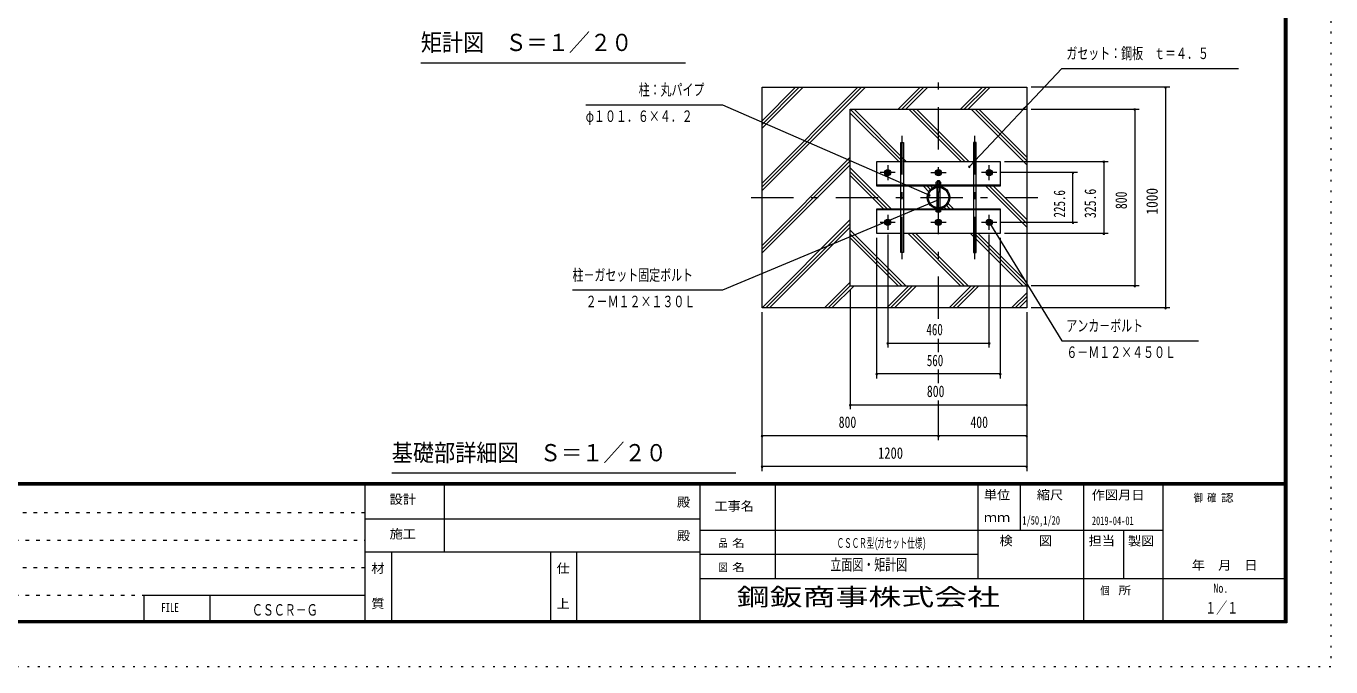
# Model space of a CAD drawing. Units: millimetres, scale not verified, with parts at other scales. Extents: x -25244 to 25244, y -10500 to 10500.
# Drawn here: x 10450 to 25244, y -10500 to -3237 of the extents above; entities that cross this region are included whole.
import ezdxf
from ezdxf.enums import TextEntityAlignment as Align

# ---------------------------------------------------------------- set-up
doc = ezdxf.new("R2010")
doc.units = ezdxf.units.MM
doc.header["$LTSCALE"] = 40
for name, pattern in [('USER1', [3, 1, -2]), ('USER3', [24, 12, -5, 2, -5]), ('USER4', [3, 0.5, -2.5])]:
    doc.linetypes.add(name, pattern=pattern)
doc.layers.add('0-1_0-F1TEXT', color=7, linetype='Continuous')
doc.layers.add('0-E_2-5DIM', color=7, linetype='Continuous')
for name, color, linetype, lineweight in [('0-6_2-02BOLD', 7, 'Continuous', 18), ('0-8_2-22CENTER', 3, 'USER3', 18), ('0-9_2-42THIN', 4, 'Continuous', 18), ('0-A_2-52DIM', 3, 'Continuous', 18), ('0-B_2-62HATCH', 2, 'Continuous', 18), ('0-C_F-F1PAPER', 5, 'Continuous', 18), ('0-D_F-E_J_ADD', 5, 'USER4', 18)]:
    doc.layers.add(name, color=color, linetype=linetype, lineweight=lineweight)
doc.styles.add('ＭＳ ゴシック', font='')
doc.styles.get('ＭＳ ゴシック').set_extended_font_data('MS Gothic')

msp = doc.modelspace()

# ---------------------------------------------------------------- linework, layer by layer
at = {"layer": '0-6_2-02BOLD'}
for p, q in [((19794.45, -4180.07), (21794.45, -4180.07)), ((19794.45, -6180.07), (19794.45, -4180.07)), ((20396.95, -4773.07), (21191.96, -4773.07)), ((21221.96, -4773.07), (21494.45, -4773.07)), ((20809.45, -4996.49), (20779.46, -4996.49)), ((20782.19, -5005.82), (20782.19, -5028.57)), ((20786.96, -5036.07), (20794.46, -5028.57)), ((20801.95, -5028.57), (20794.46, -5036.07)), ((20806.72, -5028.57), (20806.72, -5005.82)), ((21494.45, -5041.82), (20094.45, -5041.82)), ((20366.95, -5307.07), (20366.95, -5053.07)), ((20396.95, -5053.07), (20396.95, -5307.07)), ((20779.46, -5295.6), (20779.46, -5064.54)), ((20779.46, -5116.49), (20809.45, -5116.49)), ((20809.45, -5064.54), (20809.45, -5295.6)), ((21191.96, -5053.07), (21191.96, -5307.07)), ((21221.96, -5307.07), (21221.96, -5053.07)), ((21494.45, -5318.32), (20094.45, -5318.32)), ((20764.45, -5324.07), (20764.45, -5318.32)), ((20782.19, -5324.07), (20782.19, -5341.81)), ((20806.72, -5341.81), (20806.72, -5324.07)), ((21191.96, -5587.07), (20396.95, -5587.07)), ((19794.45, -6180.07), (21794.45, -6180.07))]:
    msp.add_line(p, q, dxfattribs=at)
for points in [[(18794.45, -3930.07), (21794.45, -3930.07), (21794.45, -6430.07), (18794.45, -6430.07)], [(20207.19, -4919.32), (20231.72, -4919.32), (20243.99, -4898.07), (20231.72, -4876.82), (20207.19, -4876.82), (20194.92, -4898.07)], [(20782.19, -4919.32), (20806.72, -4919.32), (20818.99, -4898.07), (20806.72, -4876.82), (20782.19, -4876.82), (20769.92, -4898.07)], [(21381.72, -4876.82), (21393.99, -4898.07), (21381.72, -4919.32), (21357.18, -4919.32), (21344.92, -4898.07), (21357.18, -4876.82)], [(20207.19, -5440.82), (20231.72, -5440.82), (20243.99, -5462.07), (20231.72, -5483.32), (20207.19, -5483.32), (20194.92, -5462.07)], [(20806.72, -5440.82), (20782.19, -5440.82), (20769.92, -5462.07), (20782.19, -5483.32), (20806.72, -5483.32), (20818.99, -5462.07)], [(21357.18, -5483.32), (21381.72, -5483.32), (21393.99, -5462.07), (21381.72, -5440.82), (21357.18, -5440.82), (21344.92, -5462.07)]]:
    msp.add_lwpolyline(points, close=True, dxfattribs=at)
for points in [[(20366.95, -5041.82), (20366.95, -4555.07), (20396.95, -4555.07), (20396.95, -5041.82)], [(21221.96, -5041.82), (21221.96, -4555.07), (21191.96, -4555.07), (21191.96, -5041.82)], [(21494.45, -4773.07), (21494.45, -5053.07), (20094.45, -5053.07), (20094.45, -4773.07), (20366.95, -4773.07)], [(20821.33, -5036.07), (20821.33, -5028.57), (20767.58, -5028.57), (20767.58, -5036.07)], [(20769.92, -5028.57), (20769.92, -5005.82), (20773.83, -5003.57), (20815.08, -5003.57), (20818.99, -5005.82), (20818.99, -5028.57)], [(20809.45, -5003.57), (20809.45, -4996.49), (20804.46, -4991.49), (20784.45, -4991.49), (20779.46, -4996.49), (20779.46, -5003.57)], [(20764.45, -5041.82), (20764.45, -5036.07), (20824.45, -5036.07), (20824.45, -5041.82)], [(20366.95, -5587.07), (20094.45, -5587.07), (20094.45, -5307.07), (21494.45, -5307.07), (21494.45, -5587.07), (21221.96, -5587.07)], [(20396.95, -5318.32), (20396.95, -5805.07), (20366.95, -5805.07), (20366.95, -5318.32)], [(20764.45, -5324.07), (20824.45, -5324.07), (20824.45, -5318.32)], [(20773.83, -5344.07), (20769.92, -5341.81), (20769.92, -5324.07)], [(20818.99, -5324.07), (20818.99, -5341.81), (20815.08, -5344.07), (20773.83, -5344.07)], [(21191.96, -5318.32), (21191.96, -5805.07), (21221.96, -5805.07), (21221.96, -5318.32)]]:
    msp.add_lwpolyline(points, dxfattribs=at)
for centre, radius in [((20219.46, -4898.07), 35), ((20219.46, -4898.07), 26.88), ((20219.46, -4898.07), 20.62), ((20794.46, -4898.07), 35), ((20794.46, -4898.07), 26.88), ((20794.46, -4898.07), 20.62), ((21369.45, -4898.07), 35), ((21369.45, -4898.07), 26.88), ((21369.45, -4898.07), 20.62), ((20219.46, -4898.07), 15), ((20794.46, -4898.07), 15), ((21369.45, -4898.07), 15), ((20794.46, -5180.07), 127), ((20794.46, -5180.07), 116.5), ((20219.46, -5462.07), 35), ((20219.46, -5462.07), 26.88), ((20219.46, -5462.07), 20.62), ((20219.46, -5462.07), 15), ((20794.46, -5462.07), 35), ((20794.46, -5462.07), 26.88), ((20794.46, -5462.07), 20.62), ((20794.46, -5462.07), 15), ((21369.45, -5462.07), 35), ((21369.45, -5462.07), 26.88), ((21369.45, -5462.07), 20.62), ((21369.45, -5462.07), 15)]:
    msp.add_circle(centre, radius, dxfattribs=at)
for centre, radius, start, end in [((20776.05, -5013.03), 9.46, 49.5701, 90), ((20794.46, -5038.01), 34.45, 69.13593, 110.86406), ((20812.86, -5013.03), 9.46, 90, 130.42989), ((20776.05, -5334.61), 9.46, 270, 310.42989), ((20794.46, -5309.62), 34.45, 249.13593, 290.86406), ((20812.86, -5334.61), 9.46, 229.5701, 270)]:
    msp.add_arc(centre, radius, start, end, dxfattribs=at)
at = {"layer": '0-8_2-22CENTER'}
for p, q in [((20794.46, -6555.07), (20794.46, -3805.07)), ((20381.95, -5880.07), (20381.95, -4480.07)), ((21206.96, -5880.07), (21206.96, -4480.07)), ((20219.46, -4812.71), (20219.46, -4983.43)), ((21369.45, -4983.43), (21369.45, -4812.71)), ((20304.82, -4898.07), (20134.09, -4898.07)), ((20709.09, -4898.07), (20879.82, -4898.07)), ((21454.82, -4898.07), (21284.09, -4898.07)), ((18669.45, -5180.07), (21919.46, -5180.07)), ((20304.82, -5462.07), (20134.09, -5462.07)), ((20219.46, -5376.71), (20219.46, -5547.43)), ((20879.82, -5462.07), (20709.09, -5462.07)), ((21454.82, -5462.07), (21284.09, -5462.07)), ((21369.45, -5547.43), (21369.45, -5376.71))]:
    msp.add_line(p, q, dxfattribs=at)
at = {"layer": '0-9_2-42THIN'}
for p, q in [((20783.2, -5003.57), (20783.2, -4992.74)), ((20805.71, -4992.74), (20805.71, -5003.57))]:
    msp.add_line(p, q, dxfattribs=at)
for points in [[(20783.2, -5064.11), (20783.2, -5116.49), (20779.46, -5122.98)], [(20809.45, -5122.98), (20805.71, -5116.49), (20805.71, -5064.11)]]:
    msp.add_lwpolyline(points, dxfattribs=at)
for centre in [(20219.46, -4898.07), (20794.46, -4898.07), (21369.45, -4898.07), (20219.46, -5462.07), (20794.46, -5462.07), (21369.45, -5462.07)]:
    msp.add_circle(centre, 11.25, dxfattribs=at)
at = {"layer": '0-A_2-52DIM'}
for p, q in [((14924.78, -3655.07), (17924.78, -3655.07)), ((21144.45, -4830.07), (22194.45, -3717.45)), ((22194.45, -3717.44), (24194.45, -3717.44)), ((23419.46, -3930.07), (21844.45, -3930.07)), ((23379.45, -3930.07), (23359.45, -3930.07)), ((23369.45, -3930.07), (23369.45, -6430.07)), ((16794.46, -4130.07), (18344.45, -4130.07)), ((18344.45, -4130.07), (20690.99, -5154.76)), ((21844.45, -4180.07), (23069.46, -4180.07)), ((23029.45, -4180.07), (23009.45, -4180.07)), ((23019.46, -4180.07), (23019.46, -6180.07)), ((21154.45, -4830.07), (21134.45, -4830.07)), ((21544.46, -4773.07), (22719.45, -4773.07)), ((22679.46, -4773.07), (22659.46, -4773.07)), ((22669.46, -4773.07), (22669.46, -5587.07)), ((22369.45, -4898.07), (21504.82, -4898.07)), ((22329.46, -4898.07), (22309.46, -4898.07)), ((22319.46, -5462.07), (22319.46, -4898.07)), ((20700.99, -5154.76), (20680.99, -5154.76)), ((20796.41, -5210.58), (20776.41, -5210.58)), ((21384.25, -5467.26), (21364.25, -5467.26)), ((21374.25, -5467.26), (22194.46, -6805.07)), ((22369.45, -5462.07), (21504.82, -5462.07)), ((22329.46, -5462.07), (22309.46, -5462.07)), ((20219.46, -5597.43), (20219.46, -6880.07)), ((21369.45, -6880.07), (21369.45, -5597.43)), ((22719.45, -5587.07), (21544.46, -5587.07)), ((22679.46, -5587.07), (22659.46, -5587.07)), ((20094.45, -7230.07), (20094.45, -5637.07)), ((21494.45, -5637.07), (21494.45, -7230.07)), ((23069.46, -6180.07), (21844.45, -6180.07)), ((23029.45, -6180.07), (23009.45, -6180.07)), ((19794.45, -6230.07), (19794.45, -7580.07)), ((18794.45, -8280.07), (18794.45, -6480.07)), ((21794.45, -6480.07), (21794.45, -8280.07)), ((23419.46, -6430.07), (21844.45, -6430.07)), ((23379.45, -6430.07), (23359.45, -6430.07)), ((20794.46, -6931.03), (20794.46, -6780.07)), ((22194.45, -6805.07), (23744.45, -6805.07)), ((20229.46, -6830.07), (20209.46, -6830.07)), ((20219.46, -6830.07), (21369.45, -6830.07)), ((21379.45, -6830.07), (21359.45, -6830.07)), ((20104.45, -7180.07), (20084.45, -7180.07)), ((21494.45, -7180.07), (20094.45, -7180.07)), ((20794.46, -7284.12), (20794.46, -7130.07)), ((21504.45, -7180.07), (21484.45, -7180.07)), ((19804.45, -7530.07), (19784.45, -7530.07)), ((19794.45, -7530.07), (21794.45, -7530.07)), ((20794.46, -7930.07), (20794.46, -7480.07)), ((21804.45, -7530.07), (21784.45, -7530.07)), ((18804.45, -7880.07), (18784.45, -7880.07)), ((21794.45, -7880.07), (18794.45, -7880.07)), ((20804.45, -7880.07), (20784.45, -7880.07)), ((21804.45, -7880.07), (21784.45, -7880.07)), ((18804.45, -8230.07), (18784.45, -8230.07)), ((21794.45, -8230.07), (18794.45, -8230.07)), ((21804.45, -8230.07), (21784.45, -8230.07)), ((18495.44, -8305.07), (14595.44, -8305.07))]:
    msp.add_line(p, q, dxfattribs=at)
msp.add_lwpolyline([(20786.41, -5210.58), (18344.45, -6230.07), (16644.45, -6230.07)], dxfattribs=at)
for centre in [(23369.45, -3930.07), (23019.45, -4180.07), (21144.45, -4830.07), (22669.46, -4773.07), (22319.46, -4898.07), (20690.99, -5154.76), (20786.41, -5210.58), (21374.25, -5467.26), (22319.46, -5462.07), (22669.46, -5587.07), (23019.45, -6180.07), (23369.45, -6430.07), (20219.46, -6830.07), (21369.45, -6830.07), (20094.45, -7180.07), (21494.45, -7180.07), (19794.45, -7530.07), (21794.45, -7530.07), (18794.45, -7880.07), (20794.45, -7880.07), (21794.45, -7880.07), (18794.45, -8230.07), (21794.45, -8230.07)]:
    msp.add_arc(centre, 10, 180, 0, dxfattribs=at)
at = {"layer": '0-B_2-62HATCH'}
for p, q in [((18794.46, -5016.32), (19880.71, -3930.07)), ((19923.13, -3930.07), (18794.46, -5058.75)), ((18794.46, -5101.18), (19965.56, -3930.07)), ((18794.46, -4394.07), (19258.46, -3930.07)), ((19216.03, -3930.07), (18794.46, -4351.64)), ((18794.46, -4309.22), (19173.6, -3930.07)), ((20587.82, -3930.07), (20337.82, -4180.07)), ((20380.24, -4180.07), (20630.24, -3930.07)), ((20672.67, -3930.07), (20422.67, -4180.07)), ((21044.92, -4180.07), (21294.92, -3930.07)), ((21337.35, -3930.07), (21087.35, -4180.07)), ((21129.77, -4180.07), (21379.78, -3930.07)), ((21752.03, -4180.07), (21794.45, -4137.65)), ((20387.46, -4773.07), (19794.45, -4180.07)), ((19794.45, -4222.49), (20345.03, -4773.07)), ((19836.88, -4180.07), (20429.88, -4773.07)), ((20459.13, -4180.07), (21052.13, -4773.07)), ((21094.56, -4773.07), (20501.56, -4180.07)), ((20543.99, -4180.07), (21136.99, -4773.07)), ((21794.45, -4808.28), (21166.24, -4180.07)), ((21794.45, -4765.86), (21208.67, -4180.07)), ((21251.09, -4180.07), (21794.45, -4723.43)), ((19794.45, -4723.43), (18794.46, -5723.43)), ((19794.45, -4765.86), (18794.46, -5765.85)), ((18794.46, -5808.28), (19794.45, -4808.28)), ((19794.45, -4844.75), (20256.77, -5307.07)), ((20214.35, -5307.07), (19794.45, -4887.18)), ((19794.45, -4929.6), (20171.92, -5307.07)), ((20685.98, -5114.02), (20625.03, -5053.07)), ((20667.45, -5053.07), (20704.65, -5090.27)), ((20728.41, -5071.59), (20709.88, -5053.07)), ((21332.13, -5053.07), (21794.45, -5515.39)), ((21794.45, -5472.96), (21374.56, -5053.07)), ((21416.99, -5053.07), (21794.45, -5430.53)), ((20879.03, -5307.07), (20860.5, -5288.54)), ((20884.26, -5269.87), (20921.45, -5307.07)), ((20963.88, -5307.07), (20902.93, -5246.12)), ((19794.45, -5430.54), (18794.92, -6430.07)), ((18837.35, -6430.07), (19794.45, -5472.96)), ((19794.45, -5515.39), (18879.78, -6430.07)), ((20422.67, -6180.07), (19794.45, -5551.85)), ((19794.45, -5594.28), (20380.24, -6180.07)), ((20451.92, -5587.07), (21044.92, -6180.07)), ((21087.35, -6180.07), (20494.34, -5587.07)), ((20536.77, -5587.07), (21129.77, -6180.07)), ((21159.03, -5587.07), (21752.03, -6180.07)), ((21794.45, -6180.07), (21201.45, -5587.07)), ((21794.45, -6137.64), (21243.88, -5587.07)), ((20337.81, -6180.07), (19794.45, -5636.71)), ((19502.03, -6430.07), (19794.45, -6137.64)), ((19794.46, -6180.07), (19544.46, -6430.07)), ((19586.88, -6430.07), (19836.88, -6180.07)), ((20459.14, -6180.07), (20209.13, -6430.07)), ((20251.56, -6430.07), (20501.56, -6180.07)), ((20543.99, -6180.07), (20293.99, -6430.07)), ((21166.24, -6180.07), (20916.24, -6430.07)), ((20958.67, -6430.07), (21208.67, -6180.07)), ((21251.1, -6180.07), (21001.09, -6430.07)), ((21623.35, -6430.07), (21794.45, -6258.97)), ((21794.45, -6301.39), (21665.78, -6430.07)), ((21708.2, -6430.07), (21794.45, -6343.82))]:
    msp.add_line(p, q, dxfattribs=at)
at = {"layer": '0-C_F-F1PAPER'}
for p, q in [((24718.96, -8415), (-3931.04, -8415)), ((-3931.04, -8417.5), (24718.96, -8417.5)), ((24718.96, -8420), (-3931.04, -8420)), ((-3931.04, -8422.5), (24718.96, -8422.5)), ((24718.96, -8425), (-3931.04, -8425)), ((-3931.04, -8427.5), (24718.96, -8427.5)), ((24718.96, -8430), (-3931.04, -8430)), ((-3931.04, -8432.5), (24718.96, -8432.5)), ((24718.96, -8435), (-3931.04, -8435)), ((-3931.04, -8437.5), (24718.96, -8437.5)), ((24718.96, -8440), (-3931.04, -8440)), ((14293.96, -10000), (14293.96, -8440)), ((15193.96, -9200), (15193.96, -8440)), ((18093.96, -10000), (18093.96, -8440)), ((18943.96, -8440), (18943.96, -9500)), ((21243.96, -9500), (21243.96, -8440)), ((21718.96, -8440), (21718.96, -8950)), ((22443.96, -10000), (22443.96, -8440)), ((23343.96, -10000), (23343.96, -8440)), ((14293.96, -8820), (18093.96, -8820)), ((18093.96, -8950), (23343.96, -8950)), ((22893.96, -8950), (22893.96, -9500)), ((18093.96, -9200), (14293.96, -9200)), ((14593.96, -9200), (14593.96, -10000)), ((16393.96, -9200), (16393.96, -10000)), ((16693.96, -10000), (16693.96, -9200)), ((21243.96, -9225), (18093.96, -9225)), ((18093.96, -9500), (24743.96, -9500)), ((11785.96, -9688), (14293.96, -9688)), ((11785.96, -9688), (11785.96, -10000)), ((12535.96, -10000), (12535.96, -9688))]:
    msp.add_line(p, q, dxfattribs=at)
at = {"layer": '0-C_F-F1PAPER', "color": 6, "linetype": 'USER1'}
for p, q in [((14293.96, -8752), (-3956.04, -8752)), ((-3956.04, -9064), (14293.96, -9064)), ((14293.96, -9376), (-3956.04, -9376)), ((-3956.04, -9688), (11785.96, -9688))]:
    msp.add_line(p, q, dxfattribs=at)
at = {"layer": '0-C_F-F1PAPER'}
for points in [[(24743.96, -10000), (-3956.04, -10000), (-3956.04, 10100), (24743.96, 10100)], [(24741.46, -9997.5), (-3953.54, -9997.5), (-3953.54, 10097.5), (24741.46, 10097.5)], [(24738.96, -9995), (24738.96, 10095), (-3951.04, 10095), (-3951.04, -9995)], [(24736.46, -9992.5), (-3948.54, -9992.5), (-3948.54, 10092.5), (24736.46, 10092.5)], [(24733.96, -9990), (24733.96, 10090), (-3946.04, 10090), (-3946.04, -9990)], [(24731.46, -9987.5), (-3943.54, -9987.5), (-3943.54, 10087.5), (24731.46, 10087.5)], [(24728.96, -9985), (24728.96, 10085), (-3941.04, 10085), (-3941.04, -9985)], [(24726.46, -9982.5), (-3938.54, -9982.5), (-3938.54, 10082.5), (24726.46, 10082.5)], [(24723.96, -9980), (-3936.04, -9980), (-3936.04, 10080), (24723.96, 10080)], [(24721.46, -9977.5), (-3933.54, -9977.5), (-3933.54, 10077.5), (24721.46, 10077.5)], [(24718.96, -9975), (24718.96, 10075), (-3931.04, 10075), (-3931.04, -9975)]]:
    msp.add_lwpolyline(points, close=True, dxfattribs=at)
at = {"layer": '0-D_F-E_J_ADD'}
msp.add_lwpolyline([(25243.96, -10500), (-4456.04, -10500), (-4456.04, 10500), (25243.96, 10500)], close=True, dxfattribs=at)

# ---------------------------------------------------------------- texts
at = {"layer": '0-1_0-F1TEXT', "style": 'ＭＳ ゴシック'}
for s, height, width, p in [('1/50,1/20', 97.68, 0.65, (21745.14, -8916.7)), ('2019-04-01', 97.68, 0.65, (22533.25, -8921.64)), ('ガセット仕様)', 110.7, 0.55, (20099.58, -9184.05)), ('ＣＳＣＲ型(', 110.7, 0.55, (19640.3, -9184.05)), ('立面図・矩計図', 130.2, 0.7, (19568.96, -9444.74)), ('１／１', 130.2, 0.7, (23818.96, -9934.49)), ('ＣＳＣＲ－Ｇ', 130.2, 0.7, (13009.23, -9957.83))]:
    msp.add_text(s, height=height, dxfattribs=dict(at, width=width)).set_placement(p, align=Align.BOTTOM_LEFT)
at = {"layer": '0-A_2-52DIM', "color": 7, "style": 'ＭＳ ゴシック'}
for s, height, width, p in [('矩計図\u3000Ｓ＝１／２０', 195.4, 0.9, (14924.78, -3578.42)), ('ガセット：鋼板\u3000ｔ＝４．５', 130.2, 0.7, (22244.45, -3649.68)), ('柱：丸パイプ', 130.2, 0.7, (17394.45, -4062.3)), ('φ１０１．６×４．２', 130.2, 0.7, (16794.46, -4362.3)), ('柱－ガセット固定ボルト', 130.2, 0.7, (16644.45, -6162.3)), ('２－Ｍ１２×１３０Ｌ', 130.2, 0.7, (16794.46, -6462.31)), ('460', 130.2, 0.7, (20657.63, -6780.07)), ('アンカ－ボルト', 130.2, 0.7, (22244.45, -6737.3)), ('６－Ｍ１２×４５０Ｌ', 130.2, 0.7, (22244.45, -7037.3)), ('560', 130.2, 0.7, (20662.51, -7130.07)), ('800', 130.2, 0.75, (20663.05, -7480.07)), ('800', 130.2, 0.75, (19663.05, -7830.07)), ('400', 130.2, 0.75, (21156.83, -7830.07)), ('基礎部詳細図\u3000Ｓ＝１／２０', 195.4, 0.9, (14595.44, -8228.42)), ('1200', 130.2, 0.8, (20109.07, -8180.07))]:
    msp.add_text(s, height=height, dxfattribs=dict(at, width=width)).set_placement(p, align=Align.BOTTOM_LEFT)
for s, width, p in [('225.6', 0.7, (22269.45, -5406.2)), ('325.6', 0.75, (22619.45, -5412.95)), ('800', 0.75, (22969.45, -5311.48)), ('1000', 0.85, (23319.46, -5372.87))]:
    msp.add_text(s, height=130.2, rotation=90, dxfattribs=dict(at, width=width)).set_placement(p, align=Align.BOTTOM_LEFT)
at = {"layer": '0-C_F-F1PAPER', "color": 7, "style": 'ＭＳ ゴシック'}
for s, height, width, p in [('設計', 104.2, 1.05, (14571.46, -8683.83)), ('殿', 104.2, 1.05, (17828.96, -8715.79)), ('単位', 104.2, 1.05, (21308.96, -8633.29)), ('縮尺', 104.2, 1.05, (21908.96, -8633.29)), ('作図月日', 104.2, 1.05, (22532.86, -8634.31)), ('御 ', 88.56, 0.85, (23686.71, -8654.43)), ('確 ', 88.56, 0.85, (23841.1, -8654.43)), ('認', 88.56, 1.2, (23995.48, -8654.43)), ('工事名', 104.2, 1.05, (18253.96, -8760.79)), ('ｍｍ', 104.2, 1.05, (21308.96, -8888.29)), ('施工', 104.2, 1.05, (14571.46, -9075.79)), ('殿', 104.2, 1.05, (17828.96, -9095.79)), ('検\u3000\u3000図', 104.2, 1.05, (21486.46, -9153.29)), ('担当', 104.2, 1.05, (22496.46, -9153.29)), ('製図', 104.2, 1.05, (22942.44, -9155.74)), ('品 ', 88.56, 0.85, (18300.21, -9167.5)), ('名', 88.56, 1.2, (18454.6, -9167.5)), ('材', 104.2, 1.05, (14363.96, -9465.79)), ('仕', 104.2, 1.05, (16463.96, -9465.79)), ('図 ', 88.56, 0.85, (18300.21, -9442.5)), ('名', 88.56, 1.2, (18454.6, -9442.5)), ('\u3000年\u3000月\u3000日', 104.2, 1.05, (23517.7, -9430.22)), ('個  ', 88.56, 0.85, (22628.96, -9705)), ('所', 88.56, 1.2, (22834.81, -9705)), ('No.', 104.2, 0.8, (23911.46, -9690.79)), ('質', 104.2, 1.05, (14363.96, -9865.79)), ('上', 104.2, 1.05, (16463.96, -9865.79)), ('FILE', 104.2, 0.7, (11982.21, -9909.79))]:
    msp.add_text(s, height=height, dxfattribs=dict(at, width=width)).set_placement(p, align=Align.BOTTOM_LEFT)
at = {"layer": '0-E_2-5DIM', "style": 'ＭＳ ゴシック', "width": 1.4}
msp.add_text('鋼鈑商事株式会社', height=195.4, dxfattribs=at).set_placement((18507.18, -9863.48), align=Align.BOTTOM_LEFT)

doc.saveas('drawing.dxf')
